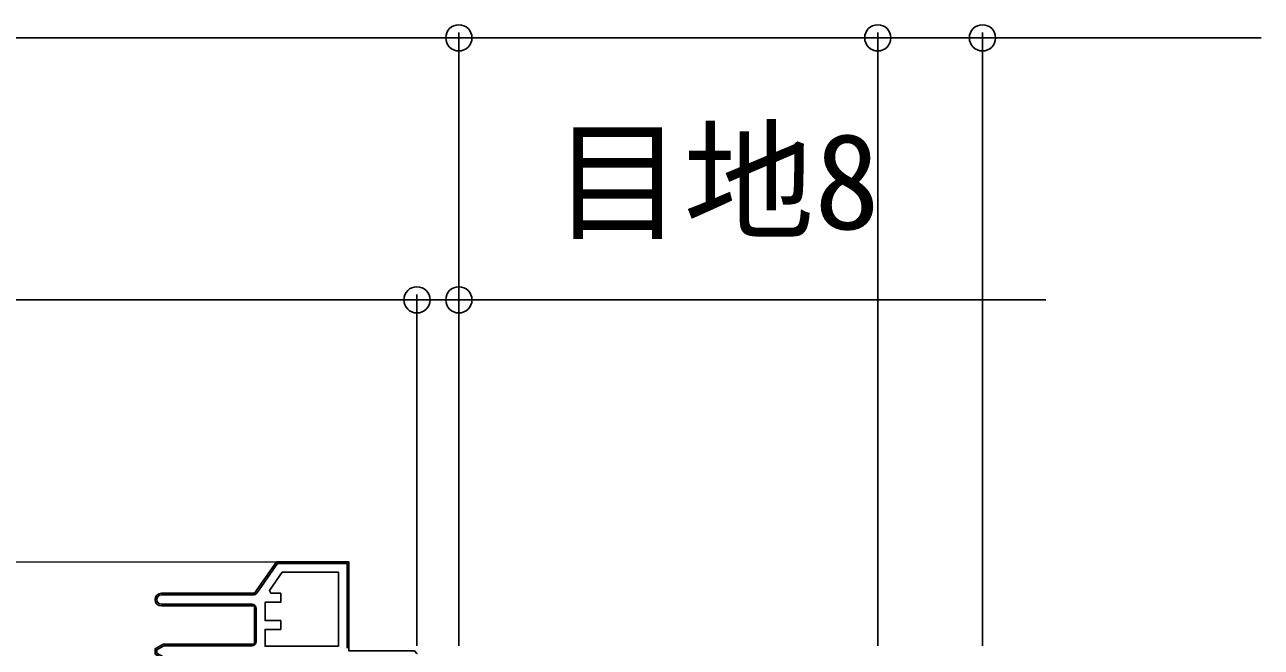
# Model space of a CAD drawing. Units: millimetres, scale not verified. Extents: x -1750 to 1750, y -2600 to 2589.
# Drawn here: x 797.5 to 1033.7, y 1954.3 to 2073.1 of the extents above; entities that cross this region are included whole.
import ezdxf
from ezdxf.enums import TextEntityAlignment as Align

# ---------------------------------------------------------------- set-up
doc = ezdxf.new("R2010")
doc.units = ezdxf.units.MM
doc.header["$LTSCALE"] = 14
doc.layers.add('0-3_YKK_11', color=7, linetype='Continuous')
doc.layers.add('0-7_YKK_D', color=6, linetype='Continuous')
doc.layers.add('0-4_YKK_12', color=1, linetype='Continuous', lineweight=18)
doc.styles.add('ＭＳ ゴシック', font='')
doc.styles.get('ＭＳ ゴシック').set_extended_font_data('MS Gothic')

msp = doc.modelspace()

# ---------------------------------------------------------------- linework, layer by layer
at = {"layer": '0-3_YKK_11'}
for p, q in [((844.63, 1969.19), (846.07, 1970.62)), ((848.6, 1970.32), (848.9, 1970.62)), ((851.43, 1970.32), (851.73, 1970.62)), ((854.25, 1970.32), (854.55, 1970.62)), ((857.08, 1970.32), (857.38, 1970.62)), ((859.14, 1969.55), (859.44, 1969.85)), ((859.14, 1966.72), (859.44, 1967.02)), ((823.53, 1962.23), (823.83, 1962.52)), ((823.64, 1964.32), (841.18, 1964.32)), ((840.94, 1962.52), (823.64, 1962.52)), ((825.63, 1964.32), (825.93, 1964.62)), ((826.36, 1962.22), (826.66, 1962.52)), ((828.46, 1964.32), (828.76, 1964.62)), ((829.18, 1962.22), (829.48, 1962.52)), ((831.28, 1964.32), (831.58, 1964.62)), ((832.01, 1962.22), (832.31, 1962.52)), ((834.11, 1964.32), (834.41, 1964.62)), ((834.84, 1962.22), (835.14, 1962.52)), ((836.94, 1964.32), (837.24, 1964.62)), ((837.67, 1962.22), (837.97, 1962.52)), ((839.77, 1964.32), (840.07, 1964.62)), ((840.5, 1962.22), (840.8, 1962.52)), ((859.14, 1963.89), (859.44, 1964.19)), ((841.44, 1960.33), (841.74, 1960.63)), ((841.74, 1955.42), (841.74, 1961.72)), ((859.14, 1961.06), (859.44, 1961.36)), ((841.44, 1957.51), (841.74, 1957.81)), ((859.14, 1958.24), (859.44, 1958.54)), ((859.14, 1955.41), (859.44, 1955.71)), ((824.41, 1954.62), (824.71, 1954.92)), ((827.24, 1954.62), (827.54, 1954.92)), ((830.07, 1954.62), (830.37, 1954.92)), ((832.9, 1954.62), (833.2, 1954.92)), ((835.73, 1954.62), (836.03, 1954.92)), ((838.55, 1954.62), (838.85, 1954.92))]:
    msp.add_line(p, q, dxfattribs=at)
for points in [[(823.64, 1964.62), (841.44, 1964.62), (845.64, 1970.62), (859.44, 1970.62), (859.44, 1953.62), (871.94, 1953.62), (872.44, 1953.12), (871.94, 1953.62), (859.44, 1953.62), (859.44, 1970.62), (845.64, 1970.62), (841.44, 1964.62)], [(857.44, 1954.52), (857.44, 1968.62), (846.68, 1968.62), (844.26, 1965.16), (844.54, 1964.62), (846.44, 1964.62), (846.44, 1962.92), (843.44, 1962.92), (843.44, 1959.42), (846.44, 1959.42), (846.44, 1957.72), (843.44, 1957.72), (843.44, 1954.52)]]:
    msp.add_lwpolyline(points, close=True, dxfattribs=at)
for points in [[(841.83, 1964.66), (845.8, 1970.32), (859.14, 1970.32), (859.14, 1954.12)], [(822.44, 1954.02), (824, 1954.92), (841.44, 1954.92), (841.44, 1962.22), (823.64, 1962.22)], [(823.64, 1962.22), (841.44, 1962.22), (841.44, 1954.92), (824, 1954.92), (822.44, 1954.02), (822.44, 1953.02), (824, 1952.12), (824.44, 1952.12), (824.84, 1952.32), (825.24, 1952.52), (845.44, 1952.52), (846.94, 1951.02), (848, 1951.02), (847.6, 1952.52), (851.44, 1952.52), (851.44, 1915.32), (847.38, 1915.32), (848, 1917.62), (846.94, 1917.62), (844.64, 1915.32), (828.14, 1915.32), (827.68, 1915.02), (844.43, 1915.02)], [(824.6, 1952.5), (824.44, 1952.42), (824.08, 1952.42), (822.74, 1953.2), (822.74, 1953.85), (824.08, 1954.62), (840.94, 1954.62)]]:
    msp.add_lwpolyline(points, dxfattribs=at)
for centre, radius, start, end in [((823.64, 1963.42), 1.2, 90, 270), ((823.64, 1963.42), 1.2, 90, 270), ((823.64, 1963.42), 0.9, 90, 270), ((840.94, 1961.72), 0.8, 0, 90), ((841.18, 1965.12), 0.8, 270, 325.0079), ((840.94, 1955.42), 0.8, 270, 360)]:
    msp.add_arc(centre, radius, start, end, dxfattribs=at)
at = {"layer": '0-4_YKK_12', "color": 2}
msp.add_line((714.98, 1970.62), (858.94, 1970.62), dxfattribs=at)
at = {"layer": '0-7_YKK_D'}
for p, q in [((880.44, 1954.62), (880.44, 2071.62)), ((880.44, 1954.62), (880.44, 2071.62)), ((960.44, 1954.62), (960.44, 2071.62)), ((960.44, 1954.62), (960.44, 2071.62)), ((980.44, 1954.62), (980.44, 2071.62)), ((680.44, 2070.62), (880.44, 2070.62)), ((880.44, 2070.62), (960.44, 2070.62)), ((872.44, 1954.62), (872.44, 2021.62)), ((872.44, 1954.62), (872.44, 2021.62)), ((880.44, 1954.62), (880.44, 2021.62)), ((688.44, 2020.62), (872.44, 2020.62)), ((872.44, 2020.62), (862.44, 2020.62)), ((872.44, 2020.62), (880.44, 2020.62)), ((880.44, 2020.62), (992.54, 2020.62))]:
    msp.add_line(p, q, dxfattribs=at)
msp.add_lwpolyline([(960.44, 2070.62), (980.44, 2070.62), (1033.68, 2070.62)], dxfattribs=at)
for centre in [(880.44, 2070.62), (880.44, 2070.62), (960.44, 2070.62), (960.44, 2070.62), (980.44, 2070.62), (872.44, 2020.62), (872.44, 2020.62), (880.44, 2020.62)]:
    msp.add_circle(centre, 2.5, dxfattribs=at)

# ---------------------------------------------------------------- texts
at = {"layer": '0-7_YKK_D', "style": 'ＭＳ ゴシック'}
msp.add_text('目地8', height=18.33, dxfattribs=at).set_placement((898.34, 2028.61), align=Align.BOTTOM_LEFT)

doc.saveas('drawing.dxf')
